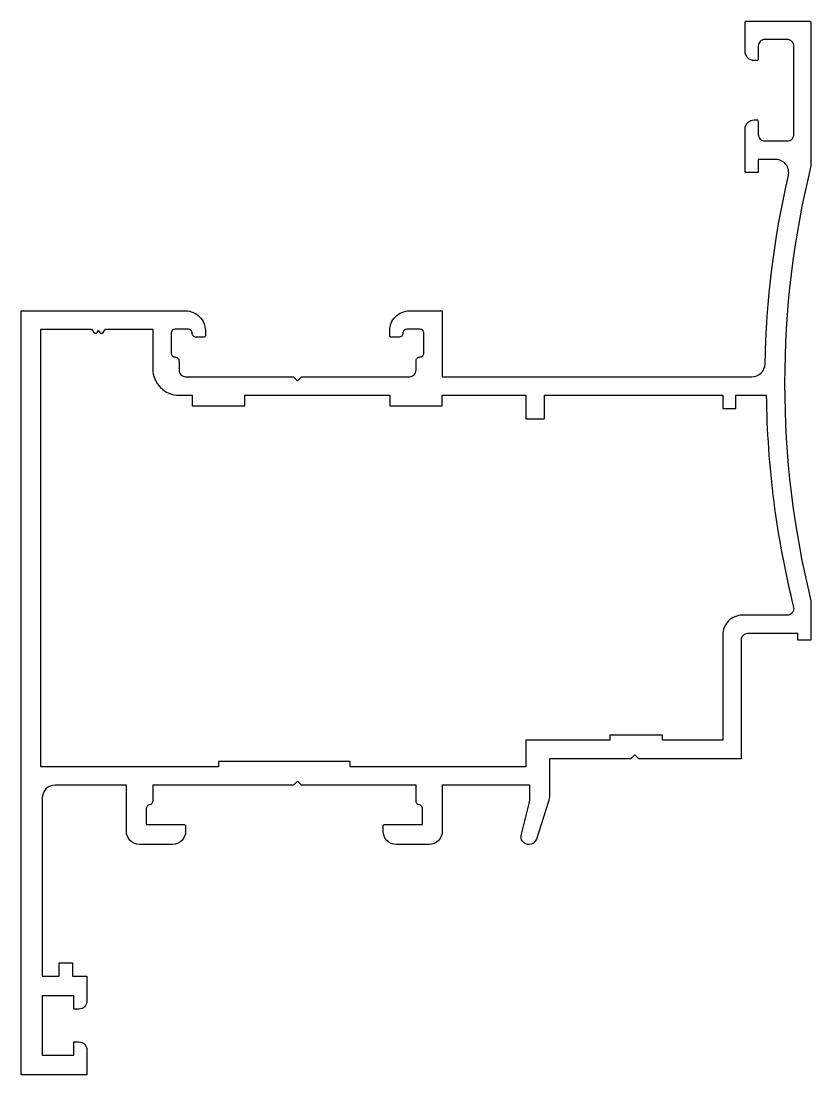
# Model space of a CAD drawing. Extents: x 857.5 to 917.5, y -62.7 to 17.3.
import ezdxf

# ---------------------------------------------------------------- set-up
doc = ezdxf.new("R2010")
doc.units = 0
doc.header["$LTSCALE"] = 15
doc.layers.get('0').update_dxf_attribs({"linetype": 'CONTINUOUS'})

msp = doc.modelspace()

# ---------------------------------------------------------------- linework, layer by layer
at = {"color": 0, "ltscale": 5}
msp.add_lwpolyline([(896.659, -44.772, -0.32492), (896.088, -45.187, -0.414214), (895.488, -44.587, -0.075038), (895.515, -44.41), (896.101, -42.061, 0.061163), (896.16, -41.577), (896.16, -40.675), (889.51, -40.675), (889.51, -44.175, -0.414214), (888.51, -45.175), (886.01, -45.175, -0.414214), (885.01, -44.175), (885.01, -43.775, -0.414214), (885.11, -43.675), (888.01, -43.675), (888.01, -42.467, 0.365977), (887.76, -42.171, -0.365977), (887.51, -41.875), (887.51, -40.675), (878.81, -40.675), (878.51, -40.375), (878.21, -40.675), (867.51, -40.675), (867.51, -41.875, -0.365977), (867.26, -42.171, 0.365977), (867.01, -42.467), (867.01, -43.675), (869.91, -43.675, -0.414214), (870.01, -43.775), (870.01, -44.175, -0.414214), (869.01, -45.175), (866.51, -45.175, -0.414214), (865.51, -44.175), (865.51, -40.675), (860.11, -40.675, 0.414214), (859.11, -41.675), (859.11, -55.175), (860.41, -55.175), (860.41, -54.175), (861.41, -54.175), (861.41, -55.175), (862.51, -55.175), (862.51, -57.075, -0.414214), (861.91, -57.675), (861.51, -57.675), (861.51, -56.675), (859.11, -56.675), (859.11, -61.175), (861.51, -61.175), (861.51, -60.175), (861.91, -60.175, -0.414214), (862.51, -60.775), (862.51, -62.675), (857.51, -62.675), (857.51, -4.675), (870.01, -4.675, -0.414214), (871.51, -6.175), (871.51, -6.575, -0.414214), (871.41, -6.675), (870.81, -6.675, -0.414214), (870.51, -6.375, 0.414214), (870.21, -6.075), (869.21, -6.075, 0.414214), (868.91, -6.375), (868.91, -7.875, 0.414214), (869.21, -8.175, -0.414214), (869.51, -8.475), (869.51, -9.175, 0.414214), (870.01, -9.675), (878.21, -9.675), (878.51, -9.975), (878.81, -9.675), (887.01, -9.675, 0.414214), (887.51, -9.175), (887.51, -8.475, -0.414214), (887.81, -8.175, 0.414214), (888.11, -7.875), (888.11, -6.375, 0.414214), (887.81, -6.075), (886.81, -6.075, 0.414214), (886.51, -6.375, -0.414214), (886.21, -6.675), (885.61, -6.675, -0.414214), (885.51, -6.575), (885.51, -6.175, -0.414214), (887.01, -4.675), (889.51, -4.675), (889.51, -9.675), (913.026, -9.675, 0.408087), (914.025, -8.696, -0.051176), (915.796, 5.601, 0.48191), (914.822, 6.825), (913.51, 6.825), (913.51, 5.825), (912.51, 5.825), (912.51, 9.125, -0.414214), (913.21, 9.825), (913.41, 9.825, -0.414214), (913.51, 9.725), (913.51, 8.725, 0.414214), (914.01, 8.225), (915.71, 8.225, 0.414214), (916.21, 8.725), (916.21, 15.425, 0.414214), (915.71, 15.925), (914.01, 15.925, 0.414214), (913.51, 15.425), (913.51, 14.425, -0.414214), (913.41, 14.325), (913.21, 14.325, -0.414214), (912.51, 15.025), (912.51, 17.225, -0.414214), (912.61, 17.325), (917.41, 17.325, -0.414214), (917.51, 17.225), (917.51, 6.325, 0.121212), (917.51, -26.675), (917.51, -29.675), (916.51, -29.675), (916.51, -29.175), (912.71, -29.175, 0.414214), (912.21, -29.675), (912.21, -38.675), (904.435, -38.675), (904.135, -38.375), (903.835, -38.675), (897.66, -38.675), (897.66, -41.374, -0.078702), (897.562, -41.993), (896.659, -44.772)], format="xyb", dxfattribs=at)
msp.add_lwpolyline([(889.51, -11.075), (895.86, -11.075), (895.86, -12.875), (897.26, -12.875), (897.26, -11.075), (910.81, -11.075), (910.81, -12.075), (911.81, -12.075), (911.81, -11.075), (914.116, -11.075, 0.057713), (916.186, -27.155, -0.48743), (915.701, -27.775), (912.31, -27.775, 0.414214), (910.81, -29.275), (910.81, -37.275), (906.235, -37.275), (906.235, -36.875), (902.235, -36.875), (902.235, -37.275), (895.86, -37.275), (895.86, -39.275), (882.51, -39.275), (882.51, -38.875), (872.51, -38.875), (872.51, -39.275), (859.01, -39.275), (859.01, -6.075), (862.866, -6.075), (863.046, -6.315, 0.524993), (863.293, -6.305), (863.391, -6.15), (863.489, -6.305, 0.524993), (863.736, -6.315), (863.916, -6.075), (867.51, -6.075), (867.51, -9.075, 0.414214), (869.51, -11.075), (870.51, -11.075), (870.51, -11.875), (874.51, -11.875), (874.51, -11.075), (885.51, -11.075), (885.51, -11.875), (889.51, -11.875)], format="xyb", close=True, dxfattribs=at)

doc.saveas('drawing.dxf')
